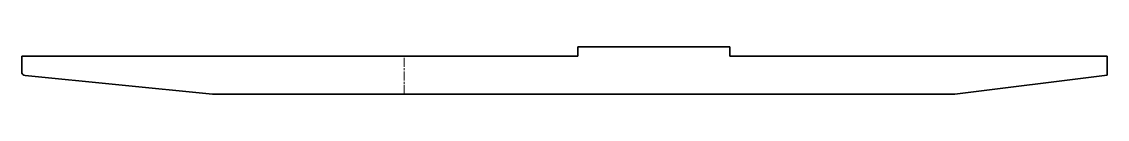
# Model space of a CAD drawing. Header units: millimetres. Extents: x 0 to 285, y 0 to 13.
import ezdxf

# ---------------------------------------------------------------- set-up
doc = ezdxf.new("R2010")
doc.units = ezdxf.units.MM
doc.linetypes.add('Chain', pattern=[13.68, 9.12, -1.14, 2.28, -1.14])
doc.layers.add('SIMUMAK Bend Centerline (ISO)', color=7, linetype='Chain', lineweight=9)
doc.layers.add('SIMUMAK Visible (ISO)', color=7, linetype='Continuous', lineweight=35)

# ---------------------------------------------------------------- blocks, each defined once
blk = doc.blocks.new('SIL-027-RLPL-01_Sheet_4_SIL-027-RLPL-01 (Desplegada)')
at = {"layer": 'SIMUMAK Bend Centerline (ISO)', "ltscale": 0.263158}
blk.add_line((-42, -6.25), (-42, 3.75), dxfattribs=at)
at = {"layer": 'SIMUMAK Visible (ISO)'}
for p, q in [((3.52, 3.75), (3.52, 6.25)), ((3.52, 6.25), (43.32, 6.25)), ((43.32, 6.25), (43.32, 3.75)), ((-142.32, 3.75), (3.52, 3.75)), ((-142.32, -0.35), (-142.32, 3.75)), ((43.32, 3.75), (142.32, 3.75)), ((142.32, 3.75), (142.32, -1.25)), ((-141.42, -1.34), (-92.32, -6.25)), ((102.32, -6.25), (142.32, -1.25)), ((102.32, -6.25), (-92.32, -6.25))]:
    blk.add_line(p, q, dxfattribs=at)
at = {"layer": 'SIMUMAK Visible (ISO)', "extrusion": (0, 0, -1)}
blk.add_arc((141.32, -0.35), 1, 275.7106, 0, dxfattribs=at)

msp = doc.modelspace()

# ---------------------------------------------------------------- block references
msp.add_blockref('SIL-027-RLPL-01_Sheet_4_SIL-027-RLPL-01 (Desplegada)', (142.32, 6.25))

doc.saveas('drawing.dxf')
